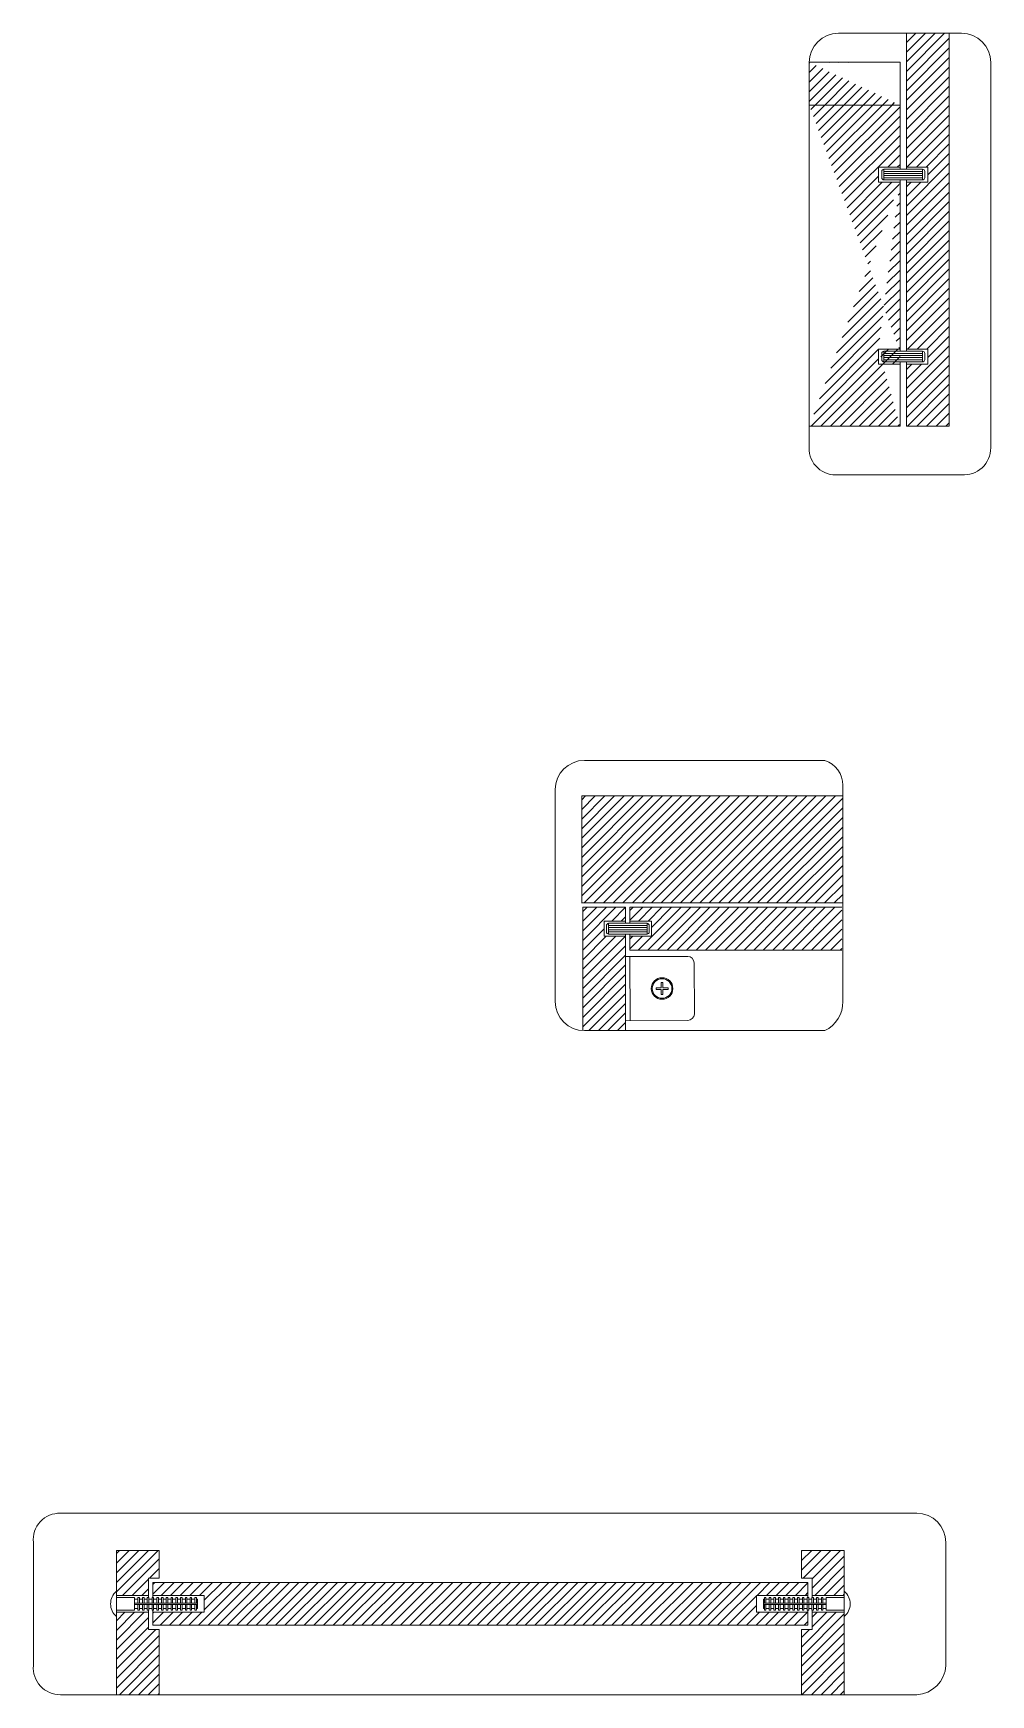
# Model space of a CAD drawing. Header units: millimetres. Extents: x 1402 to 2836, y 1581 to 2798.
# Drawn here: x 2731.8 to 2776.5, y 2606.9 to 2684.6 of the extents above; entities that cross this region are included whole.
import ezdxf

# ---------------------------------------------------------------- set-up
doc = ezdxf.new("R2010")
doc.units = ezdxf.units.MM
doc.layers.add('Campitura', color=11, linetype='Continuous')
doc.layers.add('Campitura dettagli', color=20, linetype='Continuous')
for name, color, linetype, lineweight in [('Giunzioni dettagli', 116, 'Continuous', 18), ('Linee e simboli', 1, 'Continuous', 18), ('Struttura', 7, 'Continuous', 18), ('Struttura in dettagli', 151, 'Continuous', 18)]:
    doc.layers.add(name, color=color, linetype=linetype, lineweight=lineweight)
pattern_1 = [(45, (0, 0), (-0.2245064030267289, 0.2245064030267289), [])]

msp = doc.modelspace()

# ---------------------------------------------------------------- hatches: boundary and pattern name
at = {"layer": 'Campitura dettagli'}
h = msp.add_hatch(dxfattribs=at)
h.set_pattern_fill('ANSI31', color=256, scale=0.1)
h.set_pattern_definition(pattern_1)
edge = h.paths.add_edge_path()
edge.add_line((2774.580050350199, 2681.208266747686), (2774.580040042081, 2684.562721794049))
edge.add_line((2774.580047012937, 2666.207786197396), (2774.580050350199, 2681.208266747686))
edge.add_line((2772.580040042072, 2684.562721794049), (2774.580040042081, 2684.562721794049))
edge.add_line((2772.580050350209, 2681.208260601759), (2772.580040042072, 2684.562721794049))
edge.add_line((2772.580050350199, 2681.208266869037), (2772.580050350199, 2678.209543938686))
edge.add_line((2772.580050350199, 2678.309541713075), (2773.582693201147, 2678.309545235941))
edge.add_line((2773.582693201147, 2678.309545235941), (2773.582024806174, 2677.608213194794))
edge.add_line((2772.580050218191, 2677.608210562717), (2773.582024806174, 2677.608213194794))
edge.add_line((2772.580050350198, 2677.70821840113), (2772.580050350198, 2669.710212445578))
edge.add_line((2772.580050350199, 2669.810210219967), (2773.582693201147, 2669.810213742833))
edge.add_line((2773.582693201147, 2669.810213742833), (2773.582024806175, 2669.108881701686))
edge.add_line((2772.580050218191, 2669.108879069608), (2773.582024806175, 2669.108881701686))
edge.add_line((2772.580050350198, 2669.208886908022), (2772.580050350199, 2666.208266747686))
edge.add_line((2772.580050350199, 2666.208266747686), (2774.580047012937, 2666.207786197396))
h = msp.add_hatch(dxfattribs=at)
h.set_pattern_fill('ANSI31', color=256, scale=0.1)
h.set_pattern_definition(pattern_1)
edge = h.paths.add_edge_path()
edge.add_line((2768.040306377874, 2683.208257582858), (2772.280044204294, 2683.208256636405))
edge.add_line((2768.040273212173, 2683.198745835616), (2768.040306377874, 2681.208268395158))
edge.add_line((2768.040273212173, 2681.208268395166), (2772.280050350188, 2681.208267275743))
edge.add_line((2772.280044204294, 2683.208256636405), (2772.28004367624, 2681.208267275745))
h = msp.add_hatch(dxfattribs=at)
h.set_pattern_fill('ANSI31', color=256, scale=0.1)
h.set_pattern_definition(pattern_1)
edge = h.paths.add_edge_path()
edge.add_line((2768.040306377874, 2681.208268395158), (2768.04030824611, 2666.208266747691))
edge.add_line((2768.040273212173, 2681.208268395166), (2772.280050350188, 2681.208267275743))
edge.add_line((2772.28004367624, 2681.208267275745), (2772.28004288449, 2678.20954276712))
edge.add_line((2772.280050323789, 2678.309542767149), (2771.277407472841, 2678.309546290015))
edge.add_line((2771.277409585666, 2678.309546290008), (2771.277407743338, 2677.608213984625))
edge.add_line((2772.279382060819, 2677.60821135254), (2771.277407472836, 2677.608213984625))
edge.add_line((2768.040273212173, 2666.208266747686), (2772.28003971581, 2666.208267275745))
edge.add_line((2771.277409585667, 2669.810214796899), (2771.277407743339, 2669.108882491516))
edge.add_line((2772.27938206082, 2669.108879859432), (2771.277407472836, 2669.108882491517))
edge.add_line((2772.280040508059, 2669.208885736446), (2772.28003971581, 2666.208266747686))
edge.add_line((2772.28005032379, 2669.810211274041), (2771.277407472841, 2669.810214796907))
edge.add_line((2772.280042752126, 2677.708217229564), (2772.280040640424, 2669.710211274004))
h = msp.add_hatch(dxfattribs=at)
h.set_pattern_fill('ANSI31', color=256, scale=0.1)
h.set_pattern_definition(pattern_1)
h.paths.add_polyline_path([(2769.609924903479, 2648.934334488075), (2757.414031637567, 2648.934334488077), (2757.414046999992, 2643.934751244109), (2769.609932585156, 2643.934805109605), (2769.609940266831, 2643.934811256257)])
h = msp.add_hatch(dxfattribs=at)
h.set_pattern_fill('ANSI31', color=256, scale=0.1)
h.set_pattern_definition([(45, (0.1755359895273614, -17.21887193433668), (-0.2245064030267289, 0.2245064030267289), [])])
h.paths.add_polyline_path([(2757.464311422436, 2637.976970933929, 0.02345474843089994), (2757.592067274428, 2637.970974672497), (2759.464311420853, 2637.970974672497), (2759.464312586007, 2642.383959885186), (2758.461670164314, 2642.383962519025), (2758.461672006642, 2643.085294824409), (2759.46431277118, 2643.08529130155), (2759.464312942638, 2643.734681664121), (2757.464312942638, 2643.734682192179)])
h = msp.add_hatch(dxfattribs=at)
h.set_pattern_fill('ANSI31', color=256, scale=0.1)
h.set_pattern_definition([(45, (0.07553598952699758, -17.21887193433668), (-0.2245064030267289, 0.2245064030267289), [])])
h.paths.add_polyline_path([(2769.560183163871, 2641.734805777051), (2769.560183163871, 2643.734681664122), (2759.664312942637, 2643.734681584912), (2759.66431277118, 2643.085290247476), (2760.666955622122, 2643.085293770342), (2760.666287227149, 2642.383961729195), (2759.664312639165, 2642.383959097117), (2759.664312414614, 2641.734808389846)])
h = msp.add_hatch(dxfattribs=at)
h.set_pattern_fill('ANSI31', color=256, scale=0.1)
h.set_pattern_definition(pattern_1)
h.paths.add_polyline_path([(2765.579855848445, 2611.589153778868), (2767.978317954341, 2611.589153778868), (2767.979859957548, 2612.195930113697), (2737.379250704579, 2612.195814378866), (2737.379250704579, 2611.589055441787), (2739.779259403403, 2611.589055441785), (2739.779260512476, 2610.802571805782), (2737.379250704579, 2610.802562728684), (2737.379250704579, 2610.195822512346), (2767.979867521734, 2610.195938247202), (2767.97831890502, 2610.80268828534), (2765.579860688506, 2610.802670142879)])
h.paths.add_polyline_path([(2737.679250704577, 2613.695807950639), (2735.679250704606, 2613.695800386421), (2735.679258672544, 2611.589055441787), (2737.17925070458, 2611.589055441787), (2737.179250704581, 2612.395813623787), (2737.679250704577, 2612.395815514842)])
h.paths.add_polyline_path([(2737.679250704577, 2609.995813623788), (2737.179250704581, 2609.995813623788), (2737.179250704581, 2610.802561972262), (2735.679261647169, 2610.80255629914), (2735.679276218867, 2606.949759199553), (2737.679250704577, 2606.949759199553)])
h.paths.add_polyline_path([(2769.679656484729, 2613.696021267124), (2767.679656485, 2613.696013702906), (2767.679656485, 2612.395941841337), (2768.179859200662, 2612.39594373316), (2768.17986225203, 2611.589153778867), (2769.67966445313, 2611.589153778866)])
h.paths.add_polyline_path([(2769.67966742758, 2610.802701154711), (2768.179865226521, 2610.802689809881), (2768.179868278153, 2609.995829892219), (2767.67986752174, 2609.995828001162), (2767.67986752174, 2606.949759199553), (2769.679681999825, 2606.949759199553)])

# ---------------------------------------------------------------- linework, layer by layer
at = {"layer": 'Campitura'}
msp.add_line((2768.040306377874, 2681.208268395158), (2768.040306377874, 2681.208268395158), dxfattribs=at)
at = {"layer": 'Giunzioni dettagli'}
for p, q in [((2771.429289415644, 2677.80888073044), (2771.429290469719, 2678.108880730436)), ((2771.531932793652, 2678.209539845658), (2771.531930881569, 2677.708214308116)), ((2771.531931268029, 2677.80953984566), (2773.331931268014, 2677.809546874882)), ((2771.531931649435, 2677.909539845658), (2773.33193164942, 2677.909546874881)), ((2771.531932030841, 2678.009539845661), (2773.331932030826, 2678.009546874883)), ((2771.531932412247, 2678.109539845659), (2773.331932412231, 2678.109546874882)), ((2771.531932793652, 2678.209539845658), (2773.331932793637, 2678.20954687488)), ((2771.531934751391, 2677.708214308109), (2773.331934751375, 2677.708221337331)), ((2773.331932793637, 2678.20954687488), (2773.331934751403, 2677.708214308116)), ((2773.434574590512, 2677.80888073044), (2773.434575644587, 2678.108880730436)), ((2771.429289415645, 2669.309549237332), (2771.42929046972, 2669.609549237327)), ((2771.531932793653, 2669.710208352549), (2771.531930881569, 2669.208882815008)), ((2771.53193126803, 2669.310208352551), (2773.331931268015, 2669.310215381774)), ((2771.531931649436, 2669.41020835255), (2773.33193164942, 2669.410215381773)), ((2771.531932030841, 2669.510208352552), (2773.331932030826, 2669.510215381775)), ((2771.531932412247, 2669.610208352551), (2773.331932412232, 2669.610215381773)), ((2771.531932793653, 2669.710208352549), (2773.331932793637, 2669.710215381772)), ((2771.531934751391, 2669.208882815), (2773.331934751376, 2669.208889844223)), ((2773.331932793637, 2669.710215381772), (2773.331934751403, 2669.208882815008)), ((2773.434574590513, 2669.309549237332), (2773.434575644588, 2669.609549237327)), ((2758.56355183662, 2642.584629264841), (2758.563552890695, 2642.884629264837)), ((2758.666195214628, 2642.985288380059), (2758.666193302544, 2642.483962842517)), ((2758.666194451816, 2642.785288380062), (2760.466194451801, 2642.785295409284)), ((2758.666194833222, 2642.88528838006), (2760.466194833207, 2642.885295409283)), ((2758.666195214628, 2642.985288380059), (2760.466195214613, 2642.985295409281)), ((2760.466195214613, 2642.985295409281), (2760.466197172378, 2642.483962842517)), ((2760.568837011488, 2642.584629264841), (2760.568838065563, 2642.884629264837)), ((2758.666193689005, 2642.585288380061), (2760.46619368899, 2642.585295409283)), ((2758.666194070411, 2642.685288380059), (2760.466194070395, 2642.685295409282)), ((2758.666197172366, 2642.48396284251), (2760.466197172351, 2642.483969871732)), ((2759.46511219823, 2641.434809535146), (2762.366787593413, 2641.442545270771)), ((2759.660864800348, 2641.437348328134), (2759.671740518727, 2638.434048751827)), ((2759.663738923407, 2641.435448151177), (2759.671740518729, 2638.43404875183)), ((2762.667582105605, 2641.144923540943), (2762.673980372796, 2638.74493272223)), ((2761.129901165696, 2639.977264492427), (2760.884248882493, 2639.977264492427)), ((2760.884248882493, 2639.977264492427), (2760.884248882493, 2639.901581089222)), ((2761.129901165696, 2639.901581089222), (2760.884248882493, 2639.901581089222)), ((2761.129901165696, 2639.977264492427), (2761.129901165696, 2640.222916775628)), ((2761.129901165696, 2640.222916775628), (2761.205584568901, 2640.222916775628)), ((2761.129901165696, 2639.901581089222), (2761.129901165696, 2639.65592880602)), ((2761.205584568901, 2639.65592880602), (2761.129901165696, 2639.65592880602)), ((2761.205584568901, 2639.977264492427), (2761.205584568901, 2640.222916775628)), ((2761.205584568901, 2639.977264492427), (2761.451236852102, 2639.977264492427)), ((2761.205584568901, 2639.901581089222), (2761.205584568901, 2639.65592880602)), ((2761.205584568901, 2639.901581089222), (2761.451236852102, 2639.901581089222)), ((2761.451236852102, 2639.901581089222), (2761.451236852102, 2639.977264492427)), ((2759.474762150356, 2638.433415435525), (2762.374782099815, 2638.443853955818)), ((2735.679260159828, 2611.782297259793), (2735.679263240814, 2610.902571805785)), ((2769.679665940491, 2611.782375175582), (2769.679672594926, 2610.902649721574)), ((2735.679260159828, 2611.48905544179), (2736.52967277463, 2611.489055441791)), ((2735.679260159828, 2610.902571805785), (2736.52967277463, 2610.902571805785)), ((2735.679260159828, 2610.902571805785), (2735.679260159828, 2610.609329987782)), ((2736.52967277463, 2611.489055441791), (2736.52967277463, 2610.902571805785)), ((2736.52967277463, 2611.41574498729), (2736.678323515356, 2611.41574498729)), ((2739.462090954659, 2611.23246885104), (2736.52967277463, 2611.232468851038)), ((2739.462090954659, 2611.159158396539), (2736.52967277463, 2611.159158396537)), ((2736.52967277463, 2610.975882260286), (2736.678323515356, 2610.975882260286)), ((2736.678323515356, 2611.489055441791), (2736.678323515356, 2611.232468851038)), ((2736.678323515356, 2611.489055441791), (2736.751633969856, 2611.489055441791)), ((2736.678323515356, 2611.159158396537), (2736.678323515356, 2610.902571805785)), ((2736.678323515356, 2610.902571805785), (2736.751633969857, 2610.902571805785)), ((2736.751633969856, 2611.489055441791), (2736.751633969856, 2611.232468851038)), ((2736.751633969856, 2611.41574498729), (2736.900284710583, 2611.415744987291)), ((2736.751633969856, 2611.159158396537), (2736.751633969857, 2610.902571805785)), ((2736.751633969857, 2610.975882260286), (2736.900284710583, 2610.975882260286)), ((2736.900284710583, 2611.489055441791), (2736.900284710583, 2611.232468851039)), ((2736.900284710583, 2611.489055441791), (2736.973595165083, 2611.489055441791)), ((2736.900284710583, 2611.159158396538), (2736.900284710583, 2610.902571805786)), ((2736.900284710583, 2610.902571805786), (2736.973595165084, 2610.902571805786)), ((2736.973595165083, 2611.489055441791), (2736.973595165083, 2611.232468851039)), ((2736.973595165083, 2611.415744987291), (2737.122245905809, 2611.41574498729)), ((2736.973595165083, 2611.159158396538), (2736.973595165084, 2610.902571805786)), ((2736.973595165084, 2610.975882260286), (2737.12224590581, 2610.975882260286)), ((2737.122245905809, 2611.489055441791), (2737.122245905809, 2611.232468851039)), ((2737.122245905809, 2611.489055441791), (2737.19555636031, 2611.489055441791)), ((2737.122245905809, 2611.159158396538), (2737.12224590581, 2610.902571805786)), ((2737.12224590581, 2610.902571805786), (2737.195556360311, 2610.902571805786)), ((2737.19555636031, 2611.489055441791), (2737.19555636031, 2611.232468851039)), ((2737.19555636031, 2611.41574498729), (2737.344207101036, 2611.41574498729)), ((2737.19555636031, 2611.159158396538), (2737.195556360311, 2610.902571805786)), ((2737.195556360311, 2610.975882260286), (2737.344207101037, 2610.975882260286)), ((2737.344207101036, 2611.489055441791), (2737.344207101036, 2611.232468851039)), ((2737.344207101036, 2611.489055441791), (2737.417517555537, 2611.489055441791)), ((2737.344207101036, 2611.159158396538), (2737.344207101037, 2610.902571805786)), ((2737.344207101037, 2610.902571805786), (2737.417517555537, 2610.902571805786)), ((2737.417517555537, 2611.489055441791), (2737.417517555537, 2611.232468851039)), ((2737.417517555537, 2611.41574498729), (2737.566168296263, 2611.415744987291)), ((2737.417517555537, 2611.159158396538), (2737.417517555537, 2610.902571805786)), ((2737.417517555537, 2610.975882260286), (2737.566168296263, 2610.975882260286)), ((2737.566168296263, 2611.489055441791), (2737.566168296263, 2611.232468851039)), ((2737.566168296263, 2611.489055441791), (2737.639478750764, 2611.489055441791)), ((2737.566168296263, 2611.159158396538), (2737.566168296263, 2610.902571805786)), ((2737.566168296263, 2610.902571805786), (2737.639478750764, 2610.902571805786)), ((2737.639478750764, 2611.489055441791), (2737.639478750764, 2611.232468851039)), ((2737.639478750764, 2611.415744987291), (2737.78812949149, 2611.415744987291)), ((2737.639478750764, 2611.159158396538), (2737.639478750764, 2610.902571805786)), ((2737.639478750764, 2610.975882260286), (2737.78812949149, 2610.975882260286)), ((2737.78812949149, 2611.489055441791), (2737.78812949149, 2611.232468851039)), ((2737.78812949149, 2611.489055441791), (2737.86143994599, 2611.489055441792)), ((2737.78812949149, 2611.159158396538), (2737.78812949149, 2610.902571805786)), ((2737.78812949149, 2610.902571805786), (2737.861439945991, 2610.902571805786)), ((2737.86143994599, 2611.489055441792), (2737.86143994599, 2611.232468851039)), ((2737.86143994599, 2611.415744987291), (2738.010090686716, 2611.415744987291)), ((2737.86143994599, 2611.159158396538), (2737.861439945991, 2610.902571805786)), ((2737.861439945991, 2610.975882260287), (2738.010090686717, 2610.975882260287)), ((2738.010090686716, 2611.489055441792), (2738.010090686716, 2611.232468851039)), ((2738.010090686716, 2611.489055441792), (2738.083401141217, 2611.489055441792)), ((2738.010090686716, 2611.159158396538), (2738.010090686717, 2610.902571805786)), ((2738.010090686717, 2610.902571805786), (2738.083401141218, 2610.902571805786)), ((2738.083401141217, 2611.489055441792), (2738.083401141217, 2611.232468851039)), ((2738.083401141217, 2611.415744987291), (2738.232051881943, 2611.415744987291)), ((2738.083401141217, 2611.159158396538), (2738.083401141218, 2610.902571805786)), ((2738.083401141218, 2610.975882260287), (2738.232051881944, 2610.975882260287)), ((2738.232051881943, 2611.489055441792), (2738.232051881943, 2611.232468851039)), ((2738.232051881943, 2611.489055441792), (2738.305362336444, 2611.489055441792)), ((2738.232051881943, 2611.159158396538), (2738.232051881944, 2610.902571805786)), ((2738.232051881944, 2610.902571805786), (2738.305362336444, 2610.902571805786)), ((2738.305362336444, 2611.489055441792), (2738.305362336444, 2611.232468851039)), ((2738.305362336444, 2611.415744987291), (2738.45401307717, 2611.415744987291)), ((2738.305362336444, 2611.159158396538), (2738.305362336444, 2610.902571805786)), ((2738.305362336444, 2610.975882260287), (2738.45401307717, 2610.975882260287)), ((2738.45401307717, 2611.489055441792), (2738.45401307717, 2611.232468851039)), ((2738.45401307717, 2611.489055441792), (2738.527323531671, 2611.489055441792)), ((2738.45401307717, 2611.159158396538), (2738.45401307717, 2610.902571805786)), ((2738.45401307717, 2610.902571805786), (2738.527323531671, 2610.902571805786)), ((2738.527323531671, 2611.489055441792), (2738.527323531671, 2611.232468851039)), ((2738.527323531671, 2611.415744987291), (2738.675974272397, 2611.415744987291)), ((2738.527323531671, 2611.159158396538), (2738.527323531671, 2610.902571805786)), ((2738.527323531671, 2610.975882260287), (2738.675974272397, 2610.975882260287)), ((2738.675974272397, 2611.489055441792), (2738.675974272397, 2611.232468851039)), ((2738.675974272397, 2611.489055441792), (2738.749284726897, 2611.489055441792)), ((2738.675974272397, 2611.159158396538), (2738.675974272397, 2610.902571805786)), ((2738.675974272397, 2610.902571805786), (2738.749284726898, 2610.902571805786)), ((2738.749284726897, 2611.489055441792), (2738.749284726897, 2611.232468851039)), ((2738.749284726897, 2611.415744987291), (2738.897935467623, 2611.415744987291)), ((2738.749284726897, 2611.159158396538), (2738.749284726898, 2610.902571805786)), ((2738.749284726898, 2610.975882260287), (2738.897935467624, 2610.975882260287)), ((2738.897935467623, 2611.489055441792), (2738.897935467623, 2611.23246885104)), ((2738.897935467623, 2611.489055441792), (2738.971245922124, 2611.489055441792)), ((2738.897935467623, 2611.159158396539), (2738.897935467624, 2610.902571805786)), ((2738.897935467624, 2610.902571805786), (2738.971245922125, 2610.902571805786)), ((2738.971245922124, 2611.489055441792), (2738.971245922124, 2611.23246885104)), ((2738.971245922124, 2611.415744987291), (2739.11989666285, 2611.415744987291)), ((2738.971245922124, 2611.159158396539), (2738.971245922125, 2610.902571805786)), ((2738.971245922125, 2610.975882260287), (2739.119896662851, 2610.975882260287)), ((2739.11989666285, 2611.489055441792), (2739.11989666285, 2611.23246885104)), ((2739.11989666285, 2611.489055441792), (2739.193207117351, 2611.489055441792)), ((2739.11989666285, 2611.159158396539), (2739.119896662851, 2610.902571805786)), ((2739.119896662851, 2610.902571805786), (2739.193207117351, 2610.902571805786)), ((2739.193207117351, 2611.489055441792), (2739.193207117351, 2611.23246885104)), ((2739.193207117351, 2611.415744987291), (2739.341857858077, 2611.415744987291)), ((2739.193207117351, 2611.159158396539), (2739.193207117351, 2610.902571805786)), ((2739.193207117351, 2610.975882260287), (2739.341857858078, 2610.975882260287)), ((2739.341857858077, 2611.489055441792), (2739.341857858077, 2611.23246885104)), ((2739.341857858077, 2611.489055441792), (2739.415168312578, 2611.489055441792)), ((2739.341857858077, 2611.159158396539), (2739.341857858078, 2610.902571805786)), ((2739.341857858078, 2610.902571805786), (2739.415168312578, 2610.902571805786)), ((2739.415168312578, 2611.489055441792), (2739.415168312578, 2611.23246885104)), ((2739.415168312578, 2611.415744987291), (2739.462090954659, 2611.415744987291)), ((2739.415168312578, 2611.159158396539), (2739.415168312578, 2610.902571805786)), ((2739.415168312578, 2610.975882260287), (2739.462090954659, 2610.975882260287)), ((2739.462090954659, 2611.415744987291), (2739.462090954659, 2610.975882260287)), ((2765.943757787741, 2611.41582290308), (2765.89683514566, 2611.41582290308)), ((2765.89683514566, 2611.41582290308), (2765.896835145659, 2610.975960176076)), ((2765.89683514566, 2611.232546766829), (2768.829253325689, 2611.232546766827)), ((2765.89683514566, 2611.159236312328), (2768.829253325689, 2611.159236312326)), ((2765.94375778774, 2610.975960176076), (2765.896835145659, 2610.975960176076)), ((2765.943757787741, 2611.489133357581), (2765.943757787741, 2611.232546766829)), ((2766.017068242241, 2611.489133357581), (2765.943757787741, 2611.489133357581)), ((2765.943757787741, 2611.159236312328), (2765.94375778774, 2610.902649721575)), ((2766.017068242241, 2610.902649721575), (2765.94375778774, 2610.902649721575)), ((2766.017068242241, 2611.489133357581), (2766.017068242241, 2611.232546766829)), ((2766.165718982968, 2611.41582290308), (2766.017068242241, 2611.41582290308)), ((2766.017068242241, 2611.159236312328), (2766.017068242241, 2610.902649721575)), ((2766.165718982967, 2610.975960176076), (2766.017068242241, 2610.975960176076)), ((2766.165718982968, 2611.489133357581), (2766.165718982968, 2611.232546766829)), ((2766.239029437468, 2611.489133357581), (2766.165718982968, 2611.489133357581)), ((2766.165718982968, 2611.159236312328), (2766.165718982967, 2610.902649721575)), ((2766.239029437468, 2610.902649721575), (2766.165718982967, 2610.902649721575)), ((2766.239029437468, 2611.489133357581), (2766.239029437468, 2611.232546766829)), ((2766.387680178194, 2611.41582290308), (2766.239029437468, 2611.41582290308)), ((2766.239029437468, 2611.159236312328), (2766.239029437468, 2610.902649721575)), ((2766.387680178194, 2610.975960176076), (2766.239029437468, 2610.975960176076)), ((2766.387680178194, 2611.489133357581), (2766.387680178194, 2611.232546766829)), ((2766.460990632695, 2611.489133357581), (2766.387680178194, 2611.489133357581)), ((2766.387680178194, 2611.159236312328), (2766.387680178194, 2610.902649721575)), ((2766.460990632695, 2610.902649721575), (2766.387680178194, 2610.902649721575)), ((2766.460990632695, 2611.489133357581), (2766.460990632695, 2611.232546766829)), ((2766.609641373421, 2611.41582290308), (2766.460990632695, 2611.41582290308)), ((2766.460990632695, 2611.159236312328), (2766.460990632695, 2610.902649721575)), ((2766.609641373421, 2610.975960176076), (2766.460990632695, 2610.975960176076)), ((2766.609641373421, 2611.489133357581), (2766.609641373421, 2611.232546766828)), ((2766.682951827922, 2611.489133357581), (2766.609641373421, 2611.489133357581)), ((2766.609641373421, 2611.159236312327), (2766.609641373421, 2610.902649721575)), ((2766.682951827921, 2610.902649721575), (2766.609641373421, 2610.902649721575)), ((2766.682951827922, 2611.489133357581), (2766.682951827922, 2611.232546766828)), ((2766.831602568648, 2611.41582290308), (2766.682951827922, 2611.41582290308)), ((2766.682951827922, 2611.159236312327), (2766.682951827921, 2610.902649721575)), ((2766.831602568647, 2610.975960176076), (2766.682951827921, 2610.975960176076)), ((2766.831602568648, 2611.489133357581), (2766.831602568648, 2611.232546766828)), ((2766.904913023149, 2611.489133357581), (2766.831602568648, 2611.489133357581)), ((2766.831602568648, 2611.159236312327), (2766.831602568648, 2610.902649721575)), ((2766.904913023148, 2610.902649721575), (2766.831602568648, 2610.902649721575)), ((2766.904913023149, 2611.489133357581), (2766.904913023149, 2611.232546766828)), ((2767.053563763875, 2611.41582290308), (2766.904913023149, 2611.41582290308)), ((2766.904913023149, 2611.159236312327), (2766.904913023148, 2610.902649721575)), ((2767.053563763874, 2610.975960176076), (2766.904913023148, 2610.975960176076)), ((2767.053563763875, 2611.489133357581), (2767.053563763875, 2611.232546766828)), ((2767.126874218375, 2611.489133357581), (2767.053563763875, 2611.489133357581)), ((2767.053563763875, 2611.159236312327), (2767.053563763874, 2610.902649721575)), ((2767.126874218375, 2610.902649721575), (2767.053563763874, 2610.902649721575)), ((2767.126874218375, 2611.489133357581), (2767.126874218375, 2611.232546766828)), ((2767.275524959101, 2611.41582290308), (2767.126874218375, 2611.41582290308)), ((2767.126874218375, 2611.159236312327), (2767.126874218375, 2610.902649721575)), ((2767.275524959101, 2610.975960176076), (2767.126874218375, 2610.975960176076)), ((2767.275524959101, 2611.489133357581), (2767.275524959101, 2611.232546766828)), ((2767.348835413602, 2611.489133357581), (2767.275524959101, 2611.489133357581)), ((2767.275524959101, 2611.159236312327), (2767.275524959101, 2610.902649721575)), ((2767.348835413602, 2610.902649721575), (2767.275524959101, 2610.902649721575)), ((2767.348835413602, 2611.489133357581), (2767.348835413602, 2611.232546766828)), ((2767.497486154328, 2611.41582290308), (2767.348835413602, 2611.41582290308)), ((2767.348835413602, 2611.159236312327), (2767.348835413602, 2610.902649721575)), ((2767.497486154328, 2610.975960176076), (2767.348835413602, 2610.975960176076)), ((2767.497486154328, 2611.489133357581), (2767.497486154328, 2611.232546766828)), ((2767.570796608829, 2611.48913335758), (2767.497486154328, 2611.489133357581)), ((2767.497486154328, 2611.159236312327), (2767.497486154328, 2610.902649721575)), ((2767.570796608828, 2610.902649721575), (2767.497486154328, 2610.902649721575)), ((2767.570796608829, 2611.48913335758), (2767.570796608829, 2611.232546766828)), ((2767.719447349555, 2611.41582290308), (2767.570796608829, 2611.41582290308)), ((2767.570796608829, 2611.159236312327), (2767.570796608828, 2610.902649721575)), ((2767.719447349554, 2610.975960176075), (2767.570796608828, 2610.975960176075)), ((2767.719447349555, 2611.48913335758), (2767.719447349555, 2611.232546766828)), ((2767.792757804056, 2611.48913335758), (2767.719447349555, 2611.48913335758)), ((2767.719447349555, 2611.159236312327), (2767.719447349555, 2610.902649721575)), ((2767.792757804055, 2610.902649721575), (2767.719447349555, 2610.902649721575)), ((2767.792757804056, 2611.48913335758), (2767.792757804056, 2611.232546766828)), ((2767.941408544782, 2611.415822903079), (2767.792757804056, 2611.41582290308)), ((2767.792757804056, 2611.159236312327), (2767.792757804055, 2610.902649721575)), ((2767.941408544781, 2610.975960176075), (2767.792757804055, 2610.975960176075)), ((2767.941408544782, 2611.48913335758), (2767.941408544782, 2611.232546766828)), ((2768.014718999282, 2611.48913335758), (2767.941408544782, 2611.48913335758)), ((2767.941408544782, 2611.159236312327), (2767.941408544781, 2610.902649721575)), ((2768.014718999282, 2610.902649721575), (2767.941408544781, 2610.902649721575)), ((2768.014718999282, 2611.48913335758), (2768.014718999282, 2611.232546766828)), ((2768.163369740008, 2611.415822903079), (2768.014718999282, 2611.415822903079)), ((2768.014718999282, 2611.159236312327), (2768.014718999282, 2610.902649721575)), ((2768.163369740008, 2610.975960176075), (2768.014718999282, 2610.975960176075)), ((2768.163369740008, 2611.48913335758), (2768.163369740008, 2611.232546766828)), ((2768.236680194509, 2611.48913335758), (2768.163369740008, 2611.48913335758)), ((2768.163369740008, 2611.159236312327), (2768.163369740008, 2610.902649721575)), ((2768.236680194509, 2610.902649721575), (2768.163369740008, 2610.902649721575)), ((2768.236680194509, 2611.48913335758), (2768.236680194509, 2611.232546766828)), ((2768.385330935235, 2611.41582290308), (2768.236680194509, 2611.415822903079)), ((2768.236680194509, 2611.159236312327), (2768.236680194509, 2610.902649721575)), ((2768.385330935235, 2610.975960176075), (2768.236680194509, 2610.975960176075)), ((2768.385330935235, 2611.48913335758), (2768.385330935235, 2611.232546766828)), ((2768.458641389736, 2611.48913335758), (2768.385330935235, 2611.48913335758)), ((2768.385330935235, 2611.159236312327), (2768.385330935235, 2610.902649721575)), ((2768.458641389735, 2610.902649721575), (2768.385330935235, 2610.902649721575)), ((2768.458641389736, 2611.48913335758), (2768.458641389736, 2611.232546766828)), ((2768.607292130462, 2611.415822903079), (2768.458641389736, 2611.41582290308)), ((2768.458641389736, 2611.159236312327), (2768.458641389735, 2610.902649721575)), ((2768.607292130462, 2610.975960176075), (2768.458641389735, 2610.975960176075)), ((2768.607292130462, 2611.48913335758), (2768.607292130462, 2611.232546766827)), ((2768.680602584963, 2611.48913335758), (2768.607292130462, 2611.48913335758)), ((2768.607292130462, 2611.159236312326), (2768.607292130462, 2610.902649721574)), ((2768.680602584962, 2610.902649721574), (2768.607292130462, 2610.902649721574)), ((2768.680602584963, 2611.48913335758), (2768.680602584963, 2611.232546766827)), ((2768.829253325689, 2611.415822903079), (2768.680602584963, 2611.415822903079)), ((2768.680602584963, 2611.159236312326), (2768.680602584962, 2610.902649721574)), ((2768.829253325688, 2610.975960176075), (2768.680602584962, 2610.975960176075)), ((2769.679665940491, 2611.489133357579), (2768.829253325689, 2611.48913335758)), ((2768.829253325689, 2611.48913335758), (2768.829253325688, 2610.902649721574)), ((2769.67966594049, 2610.902649721574), (2768.829253325688, 2610.902649721574)), ((2769.679665940491, 2610.902649721574), (2769.67966594049, 2610.609407903571))]:
    msp.add_line(p, q, dxfattribs=at)
for radius in [0.5036244284664709, 0.4573451009846937]:
    msp.add_circle((2761.167719643049, 2639.939399566574), radius, dxfattribs=at)
for centre, start, end in [((2736.171892566142, 2611.195813623788), 130.0294660778289, 229.9705339222328), ((2769.187033534176, 2611.195891539577), 310.029466077787, 49.97053392216077)]:
    msp.add_arc(centre, 0.7659306385400261, start, end, dxfattribs=at)
for points in [[(2771.429289415644, 2677.80888073044), (2771.429289247262, 2677.760957419555), (2771.484011440507, 2677.708214120964), (2771.531934751391, 2677.708214308109)], [(2771.531932793652, 2678.209539845658), (2771.48401190498, 2678.20953965852), (2771.429290638094, 2678.156801619108), (2771.429290469719, 2678.108880730436)], [(2773.331932793637, 2678.20954687488), (2773.379855448322, 2678.209547062025), (2773.434575812968, 2678.156803385121), (2773.434575644587, 2678.108880730436)], [(2773.331934751375, 2677.708221337331), (2773.37985511355, 2677.708221524465), (2773.434574422139, 2677.760960368264), (2773.434574590512, 2677.80888073044)], [(2771.429289415645, 2669.309549237332), (2771.429289247263, 2669.261625926446), (2771.484011440507, 2669.208882627855), (2771.531934751391, 2669.208882815)], [(2771.531932793653, 2669.710208352549), (2771.484011904981, 2669.710208165412), (2771.429290638095, 2669.657470125999), (2771.42929046972, 2669.609549237327)], [(2773.331932793637, 2669.710215381772), (2773.379855448322, 2669.710215568917), (2773.434575812968, 2669.657471892012), (2773.434575644588, 2669.609549237327)], [(2773.331934751376, 2669.208889844223), (2773.37985511355, 2669.208890031357), (2773.43457442214, 2669.261628875156), (2773.434574590513, 2669.309549237332)], [(2758.666195214628, 2642.985288380059), (2758.618274325956, 2642.985288192921), (2758.56355305907, 2642.932550153509), (2758.563552890695, 2642.884629264837)], [(2760.466195214613, 2642.985295409281), (2760.514117869297, 2642.985295596426), (2760.568838233943, 2642.932551919522), (2760.568838065563, 2642.884629264837)], [(2758.56355183662, 2642.584629264841), (2758.563551668238, 2642.536705953956), (2758.618273861483, 2642.483962655365), (2758.666197172366, 2642.48396284251)], [(2760.466197172351, 2642.483969871732), (2760.514117534525, 2642.483970058866), (2760.568836843115, 2642.536708902665), (2760.568837011488, 2642.584629264841)], [(2762.366787593413, 2641.442545270771), (2762.508570431943, 2641.458738004595), (2762.667206073892, 2641.28597308308), (2762.667582105605, 2641.144923540943)], [(2762.374782099815, 2638.443853955818), (2762.516268532571, 2638.444363231278), (2762.674357570341, 2638.603445875714), (2762.673980372796, 2638.74493272223)]]:
    msp.add_open_spline(points, degree=3, dxfattribs=at)
at = {"layer": 'Linee e simboli', "ltscale": 0.003}
for points in [[(2769.404249170577, 2684.562721794049), (2775.155839238011, 2684.562721794049, -0.414213562373095), (2776.519815196473, 2683.198745835616), (2776.519815196473, 2665.198745835616, -0.4421369916265706), (2775.155839238011, 2663.937973802545), (2769.404249170577, 2663.937973802545, -0.4562463764847271), (2768.040273212173, 2665.198745835616), (2768.040273212173, 2683.198745835616, -0.4142135623731083)], [(2757.542067274414, 2650.595722664), (2768.776310250069, 2650.595722664, -0.3214242254616602), (2769.61018316387, 2649.432582959505), (2769.610183163871, 2639.334337177656, -0.2889638603280915), (2768.776310250069, 2637.970974672496), (2757.542067274414, 2637.970974672497, -0.414213562373095), (2756.17809131601, 2639.33495063093), (2756.17809131601, 2649.231746705567, -0.4142135623731083)], [(2774.425217797302, 2614.065325225449), (2774.425217797302, 2608.313735158015, -0.3808521731728373), (2773.061241838869, 2606.949759199553), (2733.061241838869, 2606.949759199553, -0.4421369916265706), (2731.800469805798, 2608.313735158015), (2731.800469805798, 2614.065325225449, -0.4562463764847271), (2733.061241838869, 2615.429301183853), (2773.061241838869, 2615.429301183853, -0.4124111290973824)]]:
    msp.add_lwpolyline(points, format="xyb", close=True, dxfattribs=at)
at = {"layer": 'Struttura'}
msp.add_line((2760.666955622122, 2643.085293770342), (2760.666287227149, 2642.383961729195), dxfattribs=at)
at = {"layer": 'Struttura in dettagli'}
for p, q in [((2772.580050350209, 2681.208260601759), (2772.580040042072, 2684.562721794049)), ((2774.580050350199, 2681.208266747686), (2774.580040042081, 2684.562721794049)), ((2768.040306377874, 2683.208257582858), (2772.280044204294, 2683.208256636405)), ((2772.280044204294, 2683.208256636405), (2772.28004367624, 2681.208267275745)), ((2768.040273212173, 2681.208268395166), (2772.280050350188, 2681.208267275743)), ((2772.28004367624, 2681.208267275745), (2772.28004288449, 2678.20954276712)), ((2772.580050350199, 2681.208266869037), (2772.580050350199, 2678.209543938686)), ((2774.580047012937, 2666.207786197396), (2774.580050350199, 2681.208266747686)), ((2772.280050323789, 2678.309542767149), (2771.277407472841, 2678.309546290015)), ((2771.277409585666, 2678.309546290008), (2771.277407743338, 2677.608213984625)), ((2772.280042752126, 2677.708217229564), (2772.280040640424, 2669.710211274004)), ((2772.580050350199, 2678.309541713075), (2773.582693201147, 2678.309545235941)), ((2772.580050350198, 2677.70821840113), (2772.580050350198, 2669.710212445578)), ((2773.582693201147, 2678.309545235941), (2773.582024806174, 2677.608213194794)), ((2772.279382060819, 2677.60821135254), (2771.277407472836, 2677.608213984625)), ((2772.580050218191, 2677.608210562717), (2773.582024806174, 2677.608213194794)), ((2772.28005032379, 2669.810211274041), (2771.277407472841, 2669.810214796907)), ((2771.277409585667, 2669.810214796899), (2771.277407743339, 2669.108882491516)), ((2772.280040508059, 2669.208885736446), (2772.28003971581, 2666.208266747686)), ((2772.580050350199, 2669.810210219967), (2773.582693201147, 2669.810213742833)), ((2772.580050350198, 2669.208886908022), (2772.580050350199, 2666.208266747686)), ((2773.582693201147, 2669.810213742833), (2773.582024806175, 2669.108881701686)), ((2772.27938206082, 2669.108879859432), (2771.277407472836, 2669.108882491517)), ((2772.580050218191, 2669.108879069608), (2773.582024806175, 2669.108881701686)), ((2768.040273212173, 2666.208266747686), (2772.28003971581, 2666.208267275745)), ((2772.580050350199, 2666.208266747686), (2774.580047012937, 2666.207786197396)), ((2757.414062365002, 2643.934330706015), (2757.414047001285, 2648.934334488124)), ((2757.414062365002, 2648.934334488124), (2769.609932585155, 2648.934334488124)), ((2757.413811784995, 2643.934751243819), (2769.609932585156, 2643.934767667671)), ((2757.414062363922, 2643.934682191841), (2769.609932585156, 2643.934719669304)), ((2757.464312942638, 2643.734682192179), (2757.464311422436, 2637.976970933929)), ((2757.464312942638, 2643.734682192179), (2759.464312942638, 2643.734681664121)), ((2759.464312942638, 2643.734681664121), (2759.464312744777, 2642.98529130155)), ((2759.664312942637, 2643.734681584912), (2759.66431277118, 2643.085290247477)), ((2759.664312942637, 2643.734681584912), (2769.560183163871, 2643.734681664122)), ((2759.464312744765, 2643.08529130155), (2758.461669893817, 2643.085294824416)), ((2758.461672006642, 2643.085294824409), (2758.461670164314, 2642.383962519026)), ((2759.664312771174, 2643.085290247476), (2760.666955622122, 2643.085293770342)), ((2759.664312881769, 2643.085290247477), (2759.664312847178, 2642.985292473088)), ((2759.463644481795, 2642.383959886941), (2758.461669893812, 2642.383962519026)), ((2759.464312612412, 2642.483965763993), (2759.464311420853, 2637.970974672497)), ((2759.664312673759, 2642.483966935531), (2759.664312414614, 2641.734808389846)), ((2759.664312639166, 2642.383959097117), (2760.666287227149, 2642.383961729195)), ((2769.560183163871, 2641.734805777051), (2759.664312414614, 2641.734808389846)), ((2735.679250704577, 2613.695807950639), (2735.679260159828, 2611.589055441787)), ((2737.679250704577, 2613.695807950639), (2735.679250704605, 2613.695800386421)), ((2737.679250704577, 2613.695807950639), (2737.679250704577, 2612.395815514842)), ((2769.679262898189, 2613.696021265635), (2767.679262898189, 2613.696013701418)), ((2767.679656485, 2613.695949405569), (2767.679656485, 2612.395941841337)), ((2769.679656484743, 2613.696017483527), (2769.67966445313, 2611.589153778866)), ((2737.179250704581, 2612.395813623787), (2737.679250704577, 2612.395815514842)), ((2737.179250704581, 2612.395813623787), (2737.17925070458, 2611.489055441791)), ((2767.979859957548, 2612.195930113697), (2737.379250704579, 2612.195814378866)), ((2737.379250704579, 2612.195814378866), (2737.379250704579, 2611.489055441791)), ((2767.679656485, 2612.395941841337), (2768.179859200662, 2612.39594373316)), ((2767.979859957548, 2612.195930113697), (2767.978063772032, 2611.48913335758)), ((2768.179862630318, 2611.48913335758), (2768.179859200662, 2612.39594373316)), ((2735.679258672544, 2611.589055441787), (2737.17925070458, 2611.589055441787)), ((2737.179250704581, 2610.902571805786), (2737.179250704581, 2609.995813623788)), ((2737.379250704579, 2611.589055441787), (2739.779259403403, 2611.589055441785)), ((2737.379250704579, 2610.195822512346), (2737.379250704579, 2610.902571805786)), ((2739.779260512476, 2610.802571805782), (2739.779259403403, 2611.589055441785)), ((2765.579860688506, 2610.802670142879), (2765.579855848445, 2611.589153778868)), ((2767.978317954342, 2611.589153778868), (2765.579855848445, 2611.589153778868)), ((2767.979867521734, 2610.195938247202), (2767.978063772031, 2610.902649721575)), ((2769.679665940491, 2611.589153778866), (2768.17986225203, 2611.589153778867)), ((2768.17986827816, 2609.995828001164), (2768.179864848461, 2610.902649721575)), ((2735.67926164717, 2610.80255629914), (2737.179250704581, 2610.802561972262)), ((2735.679261647168, 2610.80255629914), (2735.67927621887, 2606.949758443131)), ((2737.37925070458, 2610.802562728684), (2739.779260512476, 2610.802571805782)), ((2737.379250704579, 2610.195822512346), (2767.979867521734, 2610.195938247202)), ((2767.97831890502, 2610.80268828534), (2765.579860688506, 2610.802670142879)), ((2769.67966742758, 2610.802701154711), (2768.179865226521, 2610.802689809881)), ((2769.67966742758, 2610.802701154711), (2769.679681999774, 2606.949772820506)), ((2737.179250704581, 2609.995813623788), (2737.679250704577, 2609.995813623788)), ((2737.679250704577, 2609.995813623788), (2737.679250704577, 2606.949758443131)), ((2767.67986752174, 2609.995828001162), (2768.179868278153, 2609.995829892219)), ((2767.67986752174, 2609.995828001162), (2767.67986752174, 2606.949772820506))]:
    msp.add_line(p, q, dxfattribs=at)

doc.saveas('drawing.dxf')
